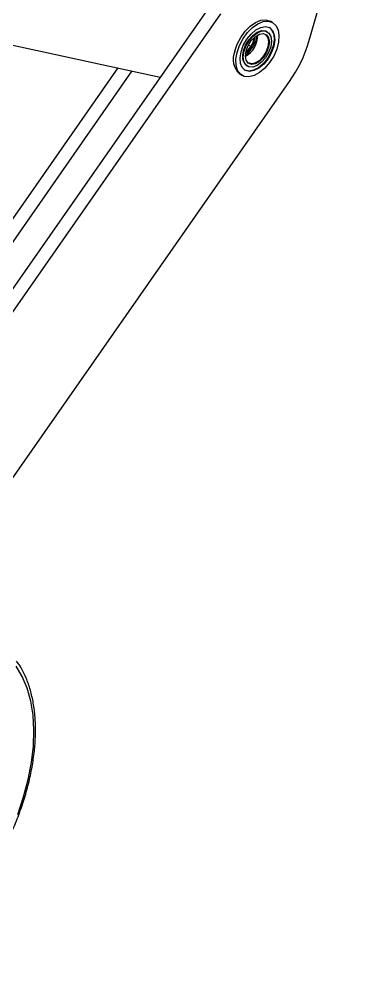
# Model space of a CAD drawing. Header units: millimetres. Extents: x 0 to 293, y 0 to 345.
# Drawn here: x 230.8 to 293.3, y 0 to 176.2 of the extents above; entities that cross this region are included whole.
import ezdxf

# ---------------------------------------------------------------- set-up
doc = ezdxf.new("R2010")
doc.units = ezdxf.units.MM

msp = doc.modelspace()

# ---------------------------------------------------------------- linework, layer by layer
at = {"color": 7, "linetype": 'Continuous', "lineweight": 25}
for p, q in [((283.9, 172.05), (293.25, 204.28)), ((177.74, 182.59), (256.67, 165.56)), ((265.63, 178.38), (187.15, 66.07)), ((267.75, 177.16), (189.27, 64.85)), ((277.28, 175.55), (276.86, 175.8)), ((276.31, 173.86), (276.2, 173.93)), ((273.27, 171.19), (272.84, 171.43)), ((272.55, 167.6), (272.66, 167.54)), ((248.91, 167.24), (180.79, 69.75)), ((251.5, 166.68), (182.91, 68.52)), ((271.26, 166.1), (271.68, 165.85)), ((213.86, 69.57), (280.36, 164.74))]:
    msp.add_line(p, q, dxfattribs=at)
at = {"color": 7, "linetype": 'Continuous', "lineweight": 25, "flags": 128}
for points in [[(270.33, 170.32), (270.77, 171.6), (271.42, 172.84), (272.24, 173.96), (273.18, 174.89), (274.16, 175.58), (275.14, 175.97), (276.06, 176.05), (276.84, 175.81), (276.86, 175.8)], [(270.75, 170.07), (271.2, 171.36), (271.85, 172.6), (272.67, 173.72), (273.6, 174.65), (274.59, 175.33), (275.57, 175.73), (276.48, 175.8), (277.27, 175.56), (277.88, 175.01), (278.28, 174.19), (278.44, 173.15), (278.35, 171.96), (278.02, 170.69), (277.47, 169.42), (276.73, 168.23), (275.84, 167.19), (274.88, 166.38), (273.88, 165.84), (272.93, 165.6), (272.07, 165.68), (271.37, 166.08), (270.86, 166.77), (270.58, 167.71), (270.54, 168.83), (270.75, 170.07)], [(271.48, 170.2), (271.9, 171.37), (272.53, 172.48), (273.32, 173.45), (274.2, 174.2), (275.11, 174.67), (275.96, 174.81), (276.7, 174.62), (277.25, 174.11), (277.58, 173.33), (277.66, 172.34), (277.48, 171.21), (277.06, 170.04), (276.43, 168.92), (275.64, 167.95), (274.76, 167.2), (273.86, 166.74), (273.01, 166.6), (272.27, 166.78), (271.72, 167.29), (271.39, 168.07), (271.31, 169.07), (271.48, 170.2)], [(276.68, 174.63), (277.14, 174.18), (277.47, 173.39), (277.55, 172.4), (277.38, 171.27), (276.96, 170.1), (276.33, 168.98), (275.54, 168.01), (274.66, 167.27), (273.75, 166.8), (272.9, 166.66), (272.18, 166.84)], [(272.05, 170.29), (272.44, 171.34), (273.02, 172.32), (273.75, 173.14), (274.55, 173.72), (275.34, 174.01), (276.05, 173.97), (276.61, 173.62), (276.96, 172.98), (277.06, 172.11), (276.92, 171.11), (276.53, 170.07), (275.95, 169.09), (275.22, 168.27), (274.42, 167.68), (273.62, 167.4), (272.91, 167.43), (272.36, 167.79), (272.01, 168.43), (271.9, 169.29), (272.05, 170.29)], [(271.94, 170.35), (272.33, 171.4), (272.92, 172.38), (273.64, 173.2), (274.44, 173.78), (275.24, 174.07), (275.95, 174.04), (276.2, 173.93)], [(272.42, 170.36), (272.79, 171.34), (273.37, 172.24), (274.08, 172.96), (274.85, 173.41), (275.56, 173.53), (276.15, 173.31), (276.54, 172.77), (276.68, 171.99), (276.55, 171.05), (276.17, 170.07), (275.6, 169.16), (274.88, 168.44), (274.12, 168), (273.4, 167.88), (272.82, 168.1), (272.43, 168.63), (272.29, 169.42), (272.42, 170.36)], [(275.91, 173.34), (276.03, 173.27), (276.4, 172.75), (276.53, 171.99), (276.41, 171.08), (276.05, 170.13), (275.49, 169.25), (274.8, 168.56), (274.06, 168.13), (273.37, 168.01), (272.91, 168.15)], [(272.29, 169.51), (272.85, 170), (273.6, 170.96)], [(230.57, 30.51), (231.64, 33.7), (232.49, 36.88), (233.08, 40), (233.43, 43.03), (233.52, 45.94), (233.36, 48.7), (232.95, 51.27), (232.28, 53.65), (231.38, 55.78), (230.24, 57.67)]]:
    msp.add_lwpolyline(points, dxfattribs=at)
at = {"color": 7, "linetype": 'Continuous', "lineweight": 25}
for centre, radius, start, end in [((270.18, 173.19), 4.37, 298.9327, 1.0727), ((269.26, 173.72), 4.89, 308.6209, 351.3845), ((269.3, 173.73), 4.72, 327.3559, 349.2595), ((269.16, 173.86), 5.31, 326.8068, 352.8095), ((269.34, 173.61), 4.62, 310.6518, 328.3896), ((259.75, 179.21), 25.19, 324.9358, 343.4923), ((273.68, 168.85), 3.66, 156.2745, 228.6486), ((274.06, 169.38), 2.33, 155.2868, 229.6364)]:
    msp.add_arc(centre, radius, start, end, dxfattribs=at)
msp.add_open_spline([(191.29, 1.76), (191.61, 1.59), (192.51, 1.11), (194.1, 0.53), (196.09, 0.12), (198.2, 0), (200.4, 0.17), (202.68, 0.63), (205.02, 1.38), (207.39, 2.41), (209.77, 3.71), (212.15, 5.26), (214.49, 7.06), (216.78, 9.09), (218.99, 11.32), (221.11, 13.73), (223.12, 16.31), (225, 19.03), (226.74, 21.87), (228.31, 24.8), (229.71, 27.79), (230.93, 30.83), (231.94, 33.87), (232.75, 36.9), (233.34, 39.89), (233.71, 42.81), (233.85, 45.64), (233.77, 48.35), (233.45, 50.91), (232.91, 53.31), (232.13, 55.52), (231.28, 57.3), (230.6, 58.24), (230.34, 58.6)], degree=3, knots=[0, 0, 0, 0, 0.017729, 0.050053, 0.082424, 0.114952, 0.147697, 0.180656, 0.213782, 0.247014, 0.2803, 0.313601, 0.346893, 0.380167, 0.413422, 0.446659, 0.479882, 0.513094, 0.546301, 0.579507, 0.612716, 0.645934, 0.679165, 0.712414, 0.745686, 0.778985, 0.812313, 0.845668, 0.879041, 0.912405, 0.945719, 0.978923, 1, 1, 1, 1], dxfattribs=at)

doc.saveas('drawing.dxf')
